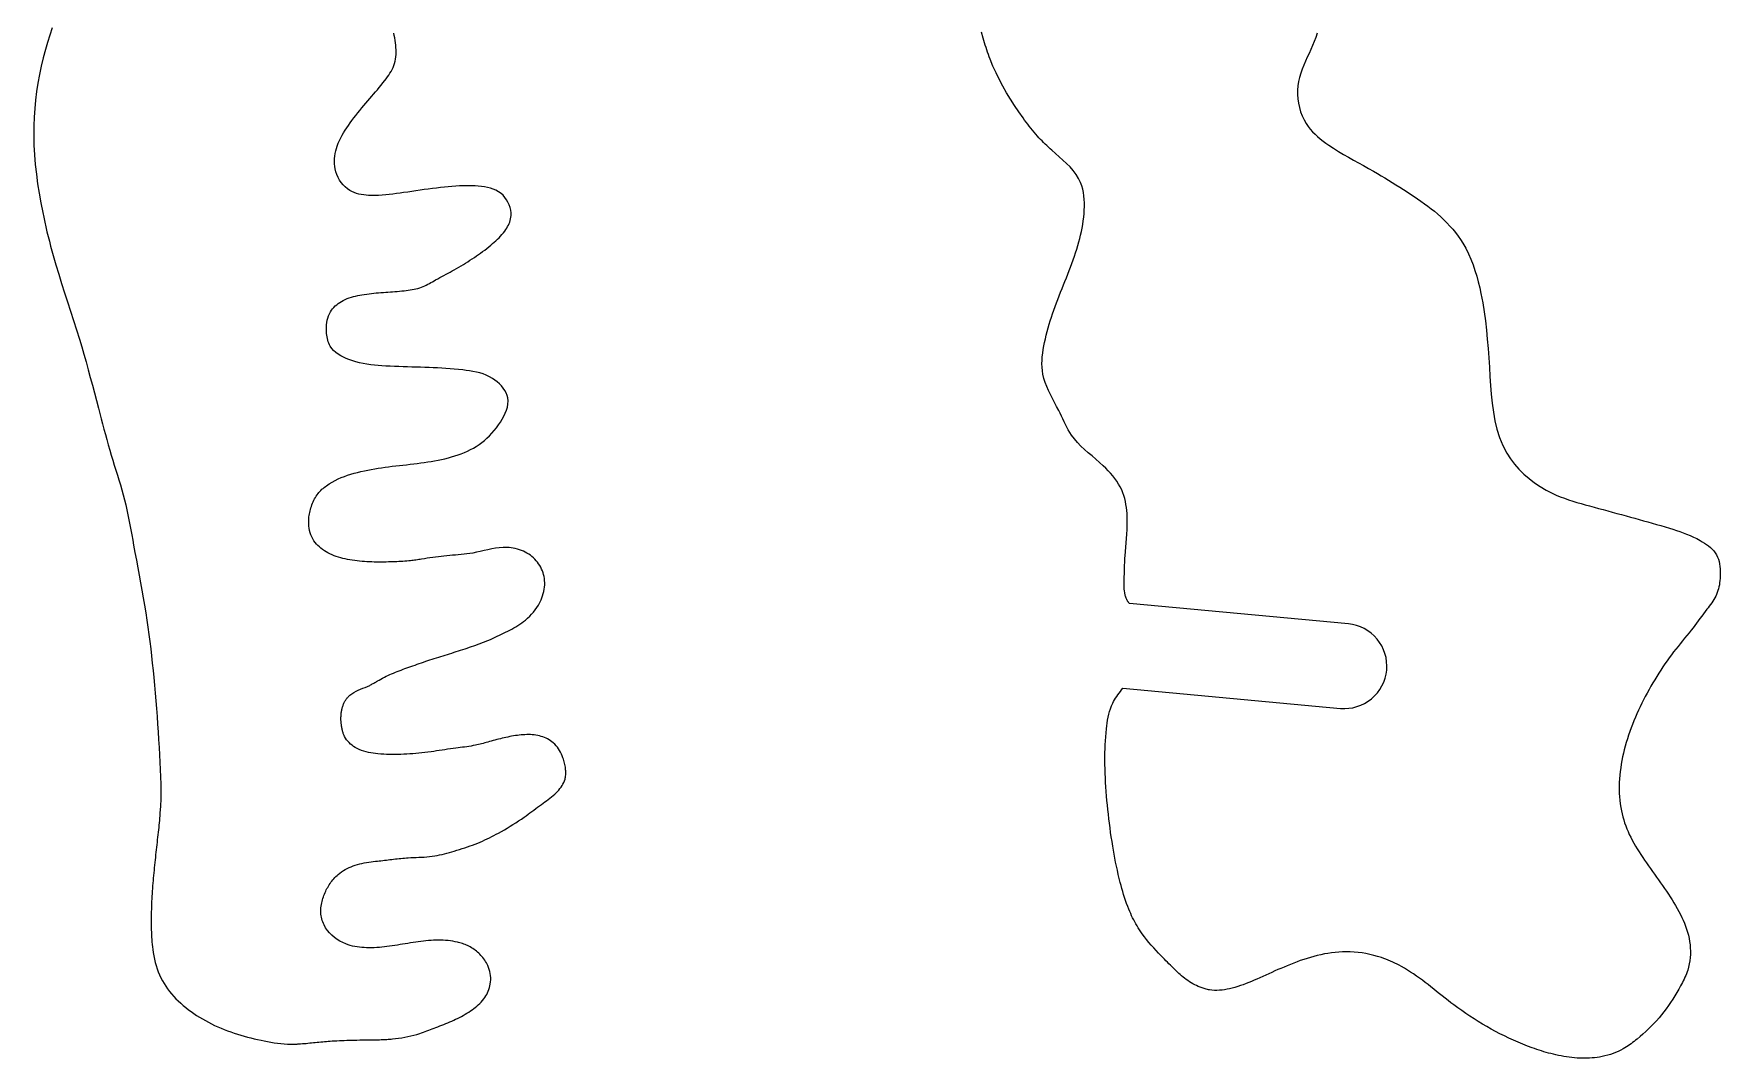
# Model space of a CAD drawing. Extents: x 0 to 470, y 0 to 279.
# Drawn here: x 243.3 to 302.9, y 201.5 to 237.8 of the extents above; entities that cross this region are included whole.
import ezdxf

# ---------------------------------------------------------------- set-up
doc = ezdxf.new("R2010")
doc.units = 0
doc.layers.add('CK_LEVEL_1', color=1, linetype='CONTINUOUS')

msp = doc.modelspace()

# ---------------------------------------------------------------- linework, layer by layer
at = {"layer": 'CK_LEVEL_1'}
msp.add_lwpolyline([(243.958, 237.977), (243.874, 237.724), (243.795, 237.469), (243.721, 237.212), (243.644, 236.919), (243.575, 236.623), (243.513, 236.326), (243.459, 236.027), (243.413, 235.727), (243.375, 235.426), (243.345, 235.125), (243.325, 234.823), (243.313, 234.52), (243.31, 234.177), (243.318, 233.834), (243.337, 233.491), (243.365, 233.149), (243.403, 232.807), (243.448, 232.467), (243.501, 232.127), (243.561, 231.788), (243.627, 231.451), (243.663, 231.279), (243.7, 231.109), (243.739, 230.938), (243.779, 230.768), (243.82, 230.598), (243.863, 230.429), (243.907, 230.26), (243.952, 230.091), (243.999, 229.923), (244.094, 229.593), (244.194, 229.264), (244.297, 228.936), (244.402, 228.608), (244.508, 228.281), (244.614, 227.954), (244.72, 227.626), (244.824, 227.299), (244.925, 226.97), (245.006, 226.7), (245.085, 226.429), (245.162, 226.158), (245.237, 225.886), (245.311, 225.614), (245.384, 225.342), (245.456, 225.069), (245.527, 224.797), (245.598, 224.524), (245.647, 224.338), (245.695, 224.152), (245.744, 223.967), (245.793, 223.781), (245.843, 223.596), (245.894, 223.411), (245.946, 223.226), (245.999, 223.042), (246.053, 222.858), (246.106, 222.682), (246.16, 222.507), (246.215, 222.332), (246.269, 222.157), (246.323, 221.982), (246.375, 221.807), (246.426, 221.631), (246.475, 221.455), (246.521, 221.278), (246.564, 221.102), (246.604, 220.925), (246.642, 220.748), (246.677, 220.571), (246.712, 220.393), (246.745, 220.214), (246.777, 220.036), (246.809, 219.857), (246.841, 219.679), (246.89, 219.412), (246.939, 219.146), (246.988, 218.879), (247.037, 218.613), (247.086, 218.347), (247.134, 218.081), (247.18, 217.814), (247.226, 217.547), (247.269, 217.28), (247.308, 217.027), (247.345, 216.773), (247.38, 216.519), (247.413, 216.265), (247.445, 216.01), (247.475, 215.755), (247.503, 215.501), (247.53, 215.246), (247.555, 214.991), (247.581, 214.716), (247.605, 214.442), (247.628, 214.168), (247.649, 213.893), (247.67, 213.618), (247.689, 213.344), (247.708, 213.069), (247.725, 212.794), (247.743, 212.518), (247.758, 212.259), (247.773, 212), (247.785, 211.74), (247.795, 211.481), (247.801, 211.222), (247.803, 210.963), (247.8, 210.704), (247.791, 210.445), (247.775, 210.187), (247.769, 210.102), (247.762, 210.018), (247.754, 209.934), (247.746, 209.85), (247.737, 209.766), (247.728, 209.682), (247.718, 209.598), (247.709, 209.514), (247.699, 209.43), (247.689, 209.341), (247.679, 209.252), (247.67, 209.163), (247.66, 209.074), (247.65, 208.985), (247.64, 208.896), (247.63, 208.807), (247.621, 208.718), (247.611, 208.629), (247.602, 208.537), (247.592, 208.446), (247.582, 208.354), (247.573, 208.262), (247.564, 208.171), (247.555, 208.079), (247.547, 207.987), (247.538, 207.895), (247.53, 207.804), (247.522, 207.711), (247.515, 207.619), (247.508, 207.527), (247.501, 207.435), (247.495, 207.342), (247.489, 207.25), (247.484, 207.158), (247.479, 207.065), (247.475, 206.973), (247.472, 206.882), (247.469, 206.792), (247.467, 206.701), (247.465, 206.61), (247.464, 206.519), (247.464, 206.429), (247.464, 206.338), (247.465, 206.247), (247.466, 206.156), (247.468, 206.069), (247.471, 205.982), (247.474, 205.895), (247.479, 205.808), (247.484, 205.721), (247.491, 205.634), (247.499, 205.547), (247.508, 205.46), (247.519, 205.373), (247.537, 205.257), (247.557, 205.141), (247.581, 205.026), (247.608, 204.912), (247.64, 204.799), (247.675, 204.688), (247.715, 204.578), (247.759, 204.47), (247.809, 204.364), (247.861, 204.263), (247.918, 204.165), (247.98, 204.069), (248.045, 203.975), (248.114, 203.884), (248.186, 203.796), (248.261, 203.71), (248.34, 203.627), (248.421, 203.546), (248.507, 203.465), (248.596, 203.387), (248.687, 203.311), (248.78, 203.238), (248.875, 203.168), (248.972, 203.1), (249.07, 203.035), (249.17, 202.972), (249.272, 202.911), (249.379, 202.851), (249.487, 202.792), (249.597, 202.737), (249.707, 202.683), (249.819, 202.632), (249.932, 202.583), (250.046, 202.537), (250.161, 202.493), (250.276, 202.451), (250.393, 202.411), (250.51, 202.373), (250.628, 202.337), (250.747, 202.303), (250.866, 202.27), (250.985, 202.239), (251.106, 202.21), (251.226, 202.182), (251.347, 202.155), (251.463, 202.131), (251.579, 202.108), (251.695, 202.086), (251.812, 202.067), (251.929, 202.051), (252.046, 202.037), (252.164, 202.026), (252.281, 202.019), (252.399, 202.017), (252.43, 202.017), (252.462, 202.017), (252.494, 202.017), (252.526, 202.018), (252.557, 202.019), (252.589, 202.021), (252.621, 202.022), (252.652, 202.024), (252.684, 202.026), (252.748, 202.03), (252.813, 202.036), (252.877, 202.041), (252.941, 202.047), (253.005, 202.054), (253.069, 202.06), (253.133, 202.067), (253.198, 202.073), (253.262, 202.08), (253.328, 202.086), (253.395, 202.093), (253.461, 202.099), (253.528, 202.105), (253.594, 202.111), (253.661, 202.117), (253.727, 202.123), (253.794, 202.128), (253.86, 202.134), (253.86, 202.134), (253.946, 202.137), (254.031, 202.14), (254.118, 202.143), (254.204, 202.147), (254.291, 202.15), (254.377, 202.154), (254.464, 202.157), (254.551, 202.16), (254.638, 202.162), (254.739, 202.164), (254.839, 202.165), (254.94, 202.166), (255.04, 202.167), (255.141, 202.168), (255.241, 202.169), (255.341, 202.17), (255.441, 202.172), (255.542, 202.175), (255.592, 202.177), (255.643, 202.179), (255.694, 202.181), (255.744, 202.184), (255.795, 202.187), (255.845, 202.191), (255.896, 202.195), (255.947, 202.199), (255.997, 202.204), (256.106, 202.216), (256.214, 202.23), (256.322, 202.247), (256.43, 202.266), (256.537, 202.287), (256.643, 202.31), (256.749, 202.337), (256.854, 202.365), (256.959, 202.397), (257.023, 202.417), (257.087, 202.439), (257.15, 202.461), (257.214, 202.484), (257.277, 202.508), (257.34, 202.532), (257.403, 202.556), (257.466, 202.581), (257.528, 202.606), (257.599, 202.633), (257.67, 202.661), (257.74, 202.689), (257.811, 202.717), (257.881, 202.746), (257.951, 202.775), (258.021, 202.804), (258.091, 202.835), (258.16, 202.866), (258.228, 202.898), (258.296, 202.931), (258.364, 202.965), (258.431, 203), (258.497, 203.037), (258.563, 203.075), (258.628, 203.114), (258.692, 203.154), (258.756, 203.196), (258.813, 203.236), (258.87, 203.277), (258.925, 203.32), (258.979, 203.365), (259.031, 203.411), (259.082, 203.459), (259.13, 203.509), (259.176, 203.562), (259.22, 203.616), (259.258, 203.669), (259.293, 203.723), (259.326, 203.78), (259.356, 203.837), (259.383, 203.897), (259.406, 203.957), (259.426, 204.019), (259.443, 204.082), (259.455, 204.146), (259.465, 204.219), (259.469, 204.294), (259.469, 204.369), (259.463, 204.443), (259.453, 204.518), (259.438, 204.591), (259.418, 204.663), (259.394, 204.734), (259.365, 204.803), (259.342, 204.852), (259.316, 204.9), (259.289, 204.947), (259.259, 204.992), (259.228, 205.036), (259.195, 205.079), (259.16, 205.12), (259.124, 205.161), (259.086, 205.2), (259.047, 205.237), (259.007, 205.273), (258.966, 205.308), (258.923, 205.341), (258.879, 205.373), (258.835, 205.403), (258.789, 205.432), (258.742, 205.458), (258.695, 205.484), (258.651, 205.504), (258.608, 205.524), (258.563, 205.542), (258.519, 205.559), (258.473, 205.575), (258.428, 205.589), (258.382, 205.603), (258.335, 205.615), (258.289, 205.627), (258.207, 205.644), (258.125, 205.66), (258.042, 205.672), (257.959, 205.682), (257.876, 205.69), (257.793, 205.695), (257.709, 205.699), (257.625, 205.7), (257.542, 205.699), (257.451, 205.695), (257.36, 205.69), (257.269, 205.683), (257.178, 205.674), (257.088, 205.664), (256.997, 205.652), (256.907, 205.64), (256.817, 205.626), (256.727, 205.613), (256.634, 205.598), (256.541, 205.583), (256.448, 205.568), (256.355, 205.553), (256.262, 205.539), (256.169, 205.524), (256.076, 205.51), (255.983, 205.497), (255.89, 205.484), (255.8, 205.473), (255.711, 205.462), (255.621, 205.452), (255.531, 205.444), (255.441, 205.437), (255.351, 205.432), (255.26, 205.429), (255.17, 205.428), (255.08, 205.43), (254.997, 205.433), (254.913, 205.439), (254.83, 205.447), (254.748, 205.458), (254.666, 205.472), (254.584, 205.49), (254.503, 205.511), (254.423, 205.536), (254.344, 205.565), (254.237, 205.612), (254.134, 205.666), (254.035, 205.727), (253.94, 205.796), (253.852, 205.872), (253.77, 205.954), (253.696, 206.043), (253.63, 206.137), (253.575, 206.238), (253.551, 206.29), (253.53, 206.343), (253.511, 206.397), (253.495, 206.452), (253.483, 206.508), (253.472, 206.564), (253.465, 206.621), (253.461, 206.678), (253.46, 206.735), (253.461, 206.791), (253.465, 206.847), (253.472, 206.903), (253.481, 206.959), (253.493, 207.014), (253.506, 207.07), (253.521, 207.124), (253.538, 207.178), (253.556, 207.232), (253.574, 207.282), (253.593, 207.331), (253.613, 207.379), (253.634, 207.427), (253.656, 207.474), (253.68, 207.521), (253.705, 207.567), (253.731, 207.612), (253.758, 207.656), (253.788, 207.702), (253.819, 207.746), (253.852, 207.79), (253.886, 207.832), (253.922, 207.873), (253.958, 207.913), (253.997, 207.952), (254.036, 207.989), (254.077, 208.025), (254.137, 208.073), (254.198, 208.118), (254.262, 208.16), (254.328, 208.198), (254.396, 208.234), (254.465, 208.267), (254.535, 208.298), (254.607, 208.325), (254.679, 208.35), (254.757, 208.373), (254.836, 208.394), (254.915, 208.412), (254.995, 208.429), (255.076, 208.443), (255.156, 208.456), (255.237, 208.467), (255.318, 208.478), (255.399, 208.488), (255.462, 208.496), (255.526, 208.504), (255.589, 208.511), (255.652, 208.519), (255.716, 208.526), (255.779, 208.534), (255.843, 208.541), (255.906, 208.548), (255.969, 208.556), (256.034, 208.563), (256.099, 208.571), (256.164, 208.578), (256.229, 208.585), (256.294, 208.591), (256.36, 208.597), (256.425, 208.603), (256.49, 208.608), (256.555, 208.613), (256.65, 208.618), (256.744, 208.622), (256.838, 208.626), (256.933, 208.63), (257.027, 208.634), (257.121, 208.639), (257.215, 208.646), (257.309, 208.655), (257.402, 208.667), (257.49, 208.68), (257.577, 208.696), (257.663, 208.714), (257.75, 208.734), (257.836, 208.755), (257.922, 208.778), (258.008, 208.802), (258.093, 208.827), (258.179, 208.852), (258.272, 208.88), (258.366, 208.909), (258.459, 208.938), (258.553, 208.968), (258.645, 209), (258.737, 209.032), (258.829, 209.065), (258.921, 209.1), (259.011, 209.136), (259.095, 209.171), (259.178, 209.207), (259.26, 209.244), (259.342, 209.283), (259.424, 209.322), (259.505, 209.363), (259.585, 209.404), (259.666, 209.447), (259.745, 209.49), (259.849, 209.547), (259.952, 209.606), (260.054, 209.666), (260.155, 209.727), (260.256, 209.79), (260.356, 209.854), (260.455, 209.919), (260.553, 209.985), (260.65, 210.053), (260.719, 210.102), (260.788, 210.152), (260.856, 210.202), (260.924, 210.252), (260.992, 210.303), (261.06, 210.354), (261.128, 210.404), (261.196, 210.454), (261.265, 210.504), (261.325, 210.547), (261.384, 210.59), (261.444, 210.633), (261.503, 210.677), (261.562, 210.722), (261.619, 210.768), (261.676, 210.815), (261.732, 210.864), (261.786, 210.916), (261.832, 210.963), (261.876, 211.011), (261.917, 211.061), (261.956, 211.113), (261.992, 211.167), (262.025, 211.223), (262.053, 211.28), (262.077, 211.339), (262.096, 211.399), (262.104, 211.435), (262.111, 211.471), (262.116, 211.507), (262.12, 211.544), (262.122, 211.581), (262.123, 211.618), (262.123, 211.655), (262.121, 211.692), (262.119, 211.729), (262.114, 211.777), (262.108, 211.825), (262.101, 211.872), (262.092, 211.919), (262.081, 211.966), (262.069, 212.012), (262.056, 212.058), (262.041, 212.104), (262.025, 212.15), (262, 212.216), (261.971, 212.281), (261.939, 212.345), (261.904, 212.407), (261.866, 212.467), (261.825, 212.525), (261.78, 212.58), (261.732, 212.631), (261.681, 212.68), (261.634, 212.718), (261.585, 212.754), (261.533, 212.787), (261.48, 212.818), (261.425, 212.845), (261.368, 212.869), (261.311, 212.891), (261.252, 212.91), (261.193, 212.926), (261.13, 212.94), (261.066, 212.952), (261.002, 212.96), (260.938, 212.966), (260.874, 212.97), (260.81, 212.971), (260.745, 212.971), (260.681, 212.969), (260.616, 212.965), (260.548, 212.96), (260.48, 212.953), (260.412, 212.945), (260.344, 212.935), (260.277, 212.925), (260.209, 212.913), (260.142, 212.9), (260.075, 212.887), (260.008, 212.872), (259.943, 212.858), (259.878, 212.842), (259.813, 212.826), (259.748, 212.81), (259.683, 212.793), (259.618, 212.776), (259.554, 212.759), (259.489, 212.741), (259.425, 212.723), (259.37, 212.708), (259.314, 212.692), (259.259, 212.677), (259.204, 212.662), (259.149, 212.648), (259.093, 212.634), (259.038, 212.62), (258.982, 212.607), (258.926, 212.595), (258.851, 212.581), (258.775, 212.567), (258.699, 212.555), (258.623, 212.544), (258.547, 212.533), (258.47, 212.523), (258.394, 212.513), (258.317, 212.504), (258.241, 212.494), (258.143, 212.48), (258.044, 212.466), (257.946, 212.452), (257.848, 212.437), (257.75, 212.422), (257.652, 212.408), (257.554, 212.393), (257.456, 212.379), (257.358, 212.366), (257.251, 212.352), (257.145, 212.339), (257.038, 212.327), (256.931, 212.316), (256.825, 212.306), (256.718, 212.297), (256.611, 212.289), (256.504, 212.282), (256.397, 212.277), (256.295, 212.273), (256.194, 212.27), (256.093, 212.268), (255.991, 212.268), (255.89, 212.27), (255.788, 212.273), (255.687, 212.278), (255.585, 212.284), (255.483, 212.293), (255.398, 212.302), (255.313, 212.313), (255.229, 212.326), (255.145, 212.342), (255.062, 212.362), (254.98, 212.385), (254.899, 212.412), (254.82, 212.444), (254.742, 212.482), (254.681, 212.516), (254.622, 212.554), (254.565, 212.595), (254.511, 212.639), (254.46, 212.687), (254.412, 212.738), (254.37, 212.792), (254.332, 212.849), (254.299, 212.909), (254.287, 212.935), (254.276, 212.961), (254.266, 212.987), (254.257, 213.014), (254.249, 213.04), (254.241, 213.068), (254.234, 213.095), (254.227, 213.122), (254.22, 213.15), (254.214, 213.179), (254.208, 213.208), (254.203, 213.237), (254.198, 213.267), (254.193, 213.296), (254.189, 213.326), (254.185, 213.355), (254.182, 213.385), (254.179, 213.414), (254.177, 213.444), (254.175, 213.474), (254.174, 213.505), (254.174, 213.535), (254.174, 213.565), (254.175, 213.595), (254.176, 213.625), (254.178, 213.656), (254.18, 213.686), (254.183, 213.715), (254.186, 213.744), (254.191, 213.774), (254.195, 213.803), (254.201, 213.832), (254.207, 213.861), (254.213, 213.89), (254.22, 213.918), (254.228, 213.947), (254.237, 213.974), (254.246, 214.001), (254.255, 214.027), (254.266, 214.053), (254.277, 214.079), (254.289, 214.105), (254.302, 214.13), (254.315, 214.155), (254.33, 214.18), (254.344, 214.203), (254.36, 214.225), (254.376, 214.247), (254.393, 214.269), (254.411, 214.29), (254.43, 214.31), (254.449, 214.33), (254.468, 214.348), (254.489, 214.367), (254.557, 214.419), (254.63, 214.465), (254.706, 214.506), (254.785, 214.543), (254.866, 214.577), (254.948, 214.61), (255.03, 214.643), (255.111, 214.677), (255.191, 214.714), (255.222, 214.73), (255.252, 214.747), (255.282, 214.763), (255.312, 214.781), (255.342, 214.798), (255.371, 214.816), (255.401, 214.833), (255.43, 214.851), (255.46, 214.869), (255.521, 214.904), (255.583, 214.938), (255.645, 214.972), (255.708, 215.004), (255.772, 215.036), (255.836, 215.066), (255.9, 215.096), (255.965, 215.125), (256.03, 215.152), (256.097, 215.18), (256.165, 215.207), (256.232, 215.233), (256.3, 215.258), (256.368, 215.283), (256.437, 215.307), (256.505, 215.332), (256.574, 215.356), (256.642, 215.38), (256.717, 215.406), (256.793, 215.433), (256.868, 215.46), (256.943, 215.486), (257.019, 215.513), (257.094, 215.539), (257.169, 215.565), (257.245, 215.591), (257.321, 215.616), (257.398, 215.642), (257.475, 215.666), (257.552, 215.691), (257.629, 215.715), (257.707, 215.739), (257.784, 215.763), (257.862, 215.787), (257.939, 215.811), (258.017, 215.835), (258.095, 215.859), (258.173, 215.884), (258.251, 215.908), (258.328, 215.933), (258.406, 215.958), (258.484, 215.983), (258.561, 216.009), (258.639, 216.035), (258.716, 216.061), (258.794, 216.087), (258.871, 216.114), (258.948, 216.142), (259.025, 216.169), (259.101, 216.198), (259.178, 216.227), (259.254, 216.257), (259.33, 216.287), (259.405, 216.318), (259.48, 216.35), (259.555, 216.383), (259.629, 216.416), (259.703, 216.451), (259.777, 216.486), (259.851, 216.521), (259.924, 216.558), (259.997, 216.594), (260.07, 216.632), (260.143, 216.67), (260.216, 216.709), (260.288, 216.749), (260.359, 216.791), (260.43, 216.834), (260.499, 216.878), (260.567, 216.925), (260.633, 216.973), (260.698, 217.024), (260.774, 217.09), (260.847, 217.159), (260.916, 217.232), (260.982, 217.308), (261.044, 217.388), (261.102, 217.471), (261.155, 217.557), (261.204, 217.646), (261.248, 217.737), (261.278, 217.81), (261.305, 217.884), (261.328, 217.96), (261.347, 218.036), (261.362, 218.113), (261.372, 218.191), (261.379, 218.269), (261.38, 218.347), (261.376, 218.425), (261.368, 218.494), (261.355, 218.563), (261.339, 218.632), (261.319, 218.699), (261.295, 218.765), (261.267, 218.83), (261.236, 218.893), (261.201, 218.954), (261.163, 219.014), (261.121, 219.071), (261.076, 219.125), (261.029, 219.177), (260.978, 219.226), (260.925, 219.273), (260.87, 219.316), (260.812, 219.357), (260.752, 219.394), (260.691, 219.429), (260.623, 219.461), (260.554, 219.49), (260.484, 219.516), (260.412, 219.538), (260.339, 219.556), (260.266, 219.571), (260.192, 219.582), (260.117, 219.589), (260.043, 219.594), (259.907, 219.593), (259.772, 219.583), (259.637, 219.565), (259.503, 219.541), (259.369, 219.513), (259.235, 219.482), (259.101, 219.452), (258.967, 219.423), (258.832, 219.397), (258.731, 219.38), (258.629, 219.366), (258.528, 219.354), (258.426, 219.344), (258.324, 219.334), (258.222, 219.325), (258.12, 219.317), (258.019, 219.308), (257.917, 219.299), (257.817, 219.288), (257.717, 219.277), (257.618, 219.265), (257.519, 219.252), (257.419, 219.239), (257.32, 219.225), (257.221, 219.21), (257.122, 219.195), (257.022, 219.18), (256.973, 219.172), (256.924, 219.164), (256.875, 219.156), (256.825, 219.149), (256.776, 219.142), (256.727, 219.135), (256.678, 219.128), (256.628, 219.122), (256.579, 219.117), (256.508, 219.11), (256.438, 219.104), (256.367, 219.099), (256.296, 219.095), (256.226, 219.092), (256.155, 219.089), (256.084, 219.087), (256.013, 219.085), (255.942, 219.083), (255.858, 219.082), (255.773, 219.08), (255.688, 219.079), (255.604, 219.078), (255.519, 219.077), (255.434, 219.078), (255.35, 219.079), (255.265, 219.081), (255.181, 219.084), (255.094, 219.088), (255.007, 219.093), (254.92, 219.1), (254.833, 219.108), (254.746, 219.118), (254.66, 219.129), (254.574, 219.142), (254.488, 219.156), (254.402, 219.172), (254.322, 219.189), (254.244, 219.207), (254.165, 219.227), (254.087, 219.25), (254.01, 219.275), (253.934, 219.302), (253.859, 219.332), (253.785, 219.366), (253.712, 219.403), (253.648, 219.439), (253.586, 219.477), (253.525, 219.519), (253.467, 219.564), (253.411, 219.611), (253.358, 219.662), (253.308, 219.715), (253.262, 219.771), (253.22, 219.831), (253.18, 219.898), (253.144, 219.969), (253.114, 220.042), (253.088, 220.117), (253.067, 220.194), (253.051, 220.272), (253.04, 220.351), (253.034, 220.431), (253.032, 220.51), (253.034, 220.565), (253.037, 220.619), (253.043, 220.673), (253.05, 220.727), (253.059, 220.781), (253.07, 220.834), (253.083, 220.888), (253.097, 220.94), (253.112, 220.993), (253.129, 221.049), (253.148, 221.104), (253.169, 221.158), (253.191, 221.211), (253.215, 221.264), (253.241, 221.316), (253.269, 221.366), (253.3, 221.415), (253.332, 221.462), (253.363, 221.503), (253.396, 221.542), (253.43, 221.58), (253.466, 221.616), (253.503, 221.652), (253.542, 221.686), (253.581, 221.719), (253.622, 221.75), (253.663, 221.781), (253.762, 221.848), (253.864, 221.91), (253.969, 221.966), (254.076, 222.018), (254.186, 222.065), (254.297, 222.108), (254.41, 222.148), (254.524, 222.184), (254.639, 222.218), (254.76, 222.25), (254.88, 222.28), (255.001, 222.307), (255.123, 222.333), (255.245, 222.356), (255.367, 222.377), (255.489, 222.397), (255.612, 222.416), (255.734, 222.433), (255.86, 222.45), (255.987, 222.466), (256.113, 222.481), (256.24, 222.495), (256.366, 222.51), (256.493, 222.524), (256.619, 222.538), (256.745, 222.553), (256.872, 222.568), (256.995, 222.584), (257.118, 222.601), (257.241, 222.619), (257.363, 222.638), (257.486, 222.659), (257.608, 222.682), (257.729, 222.708), (257.851, 222.736), (257.972, 222.766), (258.087, 222.798), (258.201, 222.833), (258.315, 222.871), (258.427, 222.912), (258.537, 222.957), (258.646, 223.005), (258.752, 223.057), (258.856, 223.112), (258.956, 223.172), (259.057, 223.238), (259.153, 223.308), (259.247, 223.383), (259.337, 223.463), (259.425, 223.547), (259.509, 223.635), (259.591, 223.729), (259.669, 223.827), (259.745, 223.93), (259.813, 224.029), (259.877, 224.131), (259.935, 224.237), (259.985, 224.344), (260.027, 224.452), (260.058, 224.561), (260.077, 224.67), (260.081, 224.779), (260.07, 224.885), (260.046, 224.976), (260.01, 225.065), (259.964, 225.15), (259.909, 225.233), (259.845, 225.311), (259.774, 225.385), (259.697, 225.454), (259.616, 225.517), (259.532, 225.574), (259.423, 225.637), (259.311, 225.69), (259.197, 225.734), (259.08, 225.77), (258.962, 225.801), (258.842, 225.825), (258.722, 225.846), (258.6, 225.862), (258.479, 225.877), (258.33, 225.892), (258.181, 225.906), (258.033, 225.918), (257.884, 225.929), (257.736, 225.938), (257.587, 225.946), (257.439, 225.953), (257.29, 225.959), (257.141, 225.964), (256.987, 225.969), (256.832, 225.974), (256.678, 225.979), (256.524, 225.983), (256.369, 225.988), (256.215, 225.994), (256.062, 226), (255.908, 226.007), (255.755, 226.015), (255.622, 226.024), (255.49, 226.034), (255.357, 226.046), (255.225, 226.062), (255.092, 226.081), (254.96, 226.104), (254.827, 226.133), (254.694, 226.167), (254.56, 226.207), (254.458, 226.242), (254.357, 226.281), (254.258, 226.326), (254.164, 226.376), (254.074, 226.431), (253.99, 226.492), (253.915, 226.56), (253.848, 226.635), (253.792, 226.717), (253.765, 226.767), (253.742, 226.819), (253.722, 226.873), (253.706, 226.929), (253.692, 226.987), (253.681, 227.046), (253.672, 227.105), (253.666, 227.165), (253.662, 227.226), (253.659, 227.309), (253.66, 227.392), (253.665, 227.474), (253.674, 227.555), (253.688, 227.634), (253.707, 227.712), (253.732, 227.788), (253.763, 227.86), (253.8, 227.93), (253.836, 227.986), (253.877, 228.04), (253.923, 228.091), (253.971, 228.14), (254.023, 228.185), (254.078, 228.228), (254.135, 228.267), (254.194, 228.304), (254.254, 228.337), (254.324, 228.372), (254.395, 228.402), (254.467, 228.429), (254.541, 228.453), (254.615, 228.474), (254.689, 228.493), (254.765, 228.509), (254.84, 228.524), (254.916, 228.537), (255, 228.551), (255.084, 228.563), (255.168, 228.574), (255.252, 228.583), (255.336, 228.592), (255.421, 228.601), (255.505, 228.608), (255.589, 228.615), (255.673, 228.621), (255.755, 228.627), (255.837, 228.633), (255.92, 228.639), (256.002, 228.645), (256.084, 228.651), (256.166, 228.657), (256.248, 228.664), (256.33, 228.672), (256.413, 228.681), (256.482, 228.688), (256.551, 228.697), (256.62, 228.707), (256.689, 228.719), (256.757, 228.732), (256.824, 228.747), (256.891, 228.764), (256.957, 228.784), (257.022, 228.807), (257.08, 228.829), (257.136, 228.854), (257.192, 228.881), (257.248, 228.909), (257.303, 228.938), (257.357, 228.968), (257.412, 228.999), (257.466, 229.029), (257.521, 229.06), (257.594, 229.101), (257.667, 229.142), (257.741, 229.182), (257.814, 229.221), (257.888, 229.261), (257.961, 229.3), (258.035, 229.34), (258.108, 229.381), (258.181, 229.421), (258.261, 229.467), (258.342, 229.513), (258.421, 229.561), (258.501, 229.609), (258.579, 229.657), (258.658, 229.707), (258.736, 229.757), (258.813, 229.808), (258.89, 229.859), (258.965, 229.91), (259.038, 229.962), (259.112, 230.014), (259.184, 230.067), (259.256, 230.12), (259.327, 230.175), (259.398, 230.231), (259.468, 230.288), (259.537, 230.345), (259.595, 230.395), (259.652, 230.447), (259.708, 230.499), (259.763, 230.553), (259.816, 230.608), (259.867, 230.665), (259.916, 230.724), (259.963, 230.785), (260.007, 230.849), (260.038, 230.899), (260.068, 230.95), (260.095, 231.003), (260.119, 231.056), (260.14, 231.111), (260.158, 231.167), (260.172, 231.224), (260.183, 231.282), (260.189, 231.34), (260.189, 231.437), (260.177, 231.534), (260.154, 231.63), (260.122, 231.725), (260.08, 231.816), (260.029, 231.902), (259.97, 231.983), (259.904, 232.057), (259.833, 232.122), (259.747, 232.184), (259.655, 232.235), (259.559, 232.277), (259.458, 232.31), (259.354, 232.336), (259.248, 232.356), (259.14, 232.37), (259.031, 232.38), (258.922, 232.386), (258.782, 232.391), (258.644, 232.392), (258.506, 232.391), (258.37, 232.386), (258.234, 232.378), (258.099, 232.369), (257.964, 232.357), (257.83, 232.344), (257.695, 232.33), (257.55, 232.313), (257.405, 232.295), (257.26, 232.276), (257.115, 232.256), (256.969, 232.236), (256.824, 232.215), (256.679, 232.194), (256.534, 232.173), (256.389, 232.152), (256.262, 232.133), (256.136, 232.115), (256.01, 232.098), (255.883, 232.083), (255.756, 232.07), (255.628, 232.06), (255.5, 232.053), (255.371, 232.05), (255.241, 232.051), (255.153, 232.054), (255.065, 232.061), (254.978, 232.07), (254.892, 232.083), (254.806, 232.101), (254.723, 232.124), (254.642, 232.152), (254.564, 232.186), (254.489, 232.227), (254.404, 232.284), (254.325, 232.351), (254.251, 232.427), (254.185, 232.509), (254.126, 232.597), (254.074, 232.691), (254.03, 232.788), (253.995, 232.888), (253.968, 232.991), (253.953, 233.081), (253.944, 233.173), (253.942, 233.264), (253.945, 233.355), (253.955, 233.446), (253.969, 233.536), (253.989, 233.626), (254.013, 233.714), (254.041, 233.801), (254.078, 233.898), (254.119, 233.994), (254.164, 234.088), (254.213, 234.18), (254.265, 234.27), (254.32, 234.359), (254.377, 234.446), (254.436, 234.532), (254.497, 234.617), (254.563, 234.708), (254.631, 234.797), (254.7, 234.886), (254.769, 234.974), (254.84, 235.061), (254.911, 235.147), (254.983, 235.233), (255.055, 235.318), (255.127, 235.403), (255.194, 235.481), (255.261, 235.559), (255.327, 235.637), (255.394, 235.715), (255.46, 235.794), (255.527, 235.874), (255.592, 235.954), (255.657, 236.035), (255.722, 236.117), (255.77, 236.18), (255.817, 236.244), (255.862, 236.309), (255.906, 236.375), (255.946, 236.442), (255.984, 236.51), (256.018, 236.58), (256.047, 236.651), (256.072, 236.723), (256.092, 236.801), (256.107, 236.879), (256.117, 236.96), (256.123, 237.041), (256.124, 237.123), (256.122, 237.205), (256.117, 237.287), (256.11, 237.37), (256.101, 237.452), (256.089, 237.539), (256.076, 237.626), (256.061, 237.713), (256.044, 237.799)], dxfattribs=at)
msp.add_lwpolyline([(288.697, 237.79), (288.646, 237.646), (288.59, 237.503), (288.53, 237.361), (288.468, 237.22), (288.404, 237.079), (288.339, 236.939), (288.277, 236.799), (288.217, 236.658), (288.162, 236.517), (288.113, 236.375), (288.07, 236.23), (288.037, 236.084), (288.013, 235.935), (288, 235.782), (287.999, 235.627), (288.009, 235.471), (288.03, 235.316), (288.062, 235.162), (288.106, 235.012), (288.161, 234.866), (288.227, 234.726), (288.304, 234.593), (288.373, 234.492), (288.449, 234.396), (288.531, 234.305), (288.618, 234.218), (288.709, 234.134), (288.804, 234.055), (288.902, 233.978), (289.002, 233.904), (289.103, 233.833), (289.275, 233.719), (289.448, 233.61), (289.623, 233.505), (289.799, 233.403), (289.977, 233.303), (290.154, 233.205), (290.332, 233.106), (290.51, 233.007), (290.687, 232.907), (290.82, 232.829), (290.953, 232.75), (291.085, 232.67), (291.217, 232.589), (291.348, 232.508), (291.479, 232.425), (291.61, 232.342), (291.74, 232.258), (291.87, 232.174), (291.994, 232.093), (292.118, 232.011), (292.241, 231.929), (292.363, 231.845), (292.484, 231.76), (292.604, 231.672), (292.721, 231.583), (292.837, 231.49), (292.951, 231.395), (293.064, 231.294), (293.175, 231.189), (293.283, 231.081), (293.386, 230.97), (293.487, 230.855), (293.582, 230.737), (293.674, 230.615), (293.76, 230.491), (293.842, 230.363), (293.946, 230.18), (294.04, 229.991), (294.126, 229.798), (294.203, 229.6), (294.272, 229.4), (294.334, 229.196), (294.389, 228.991), (294.439, 228.784), (294.484, 228.577), (294.545, 228.255), (294.597, 227.933), (294.64, 227.611), (294.677, 227.288), (294.709, 226.963), (294.736, 226.638), (294.76, 226.31), (294.782, 225.98), (294.803, 225.647), (294.824, 225.331), (294.849, 225.014), (294.881, 224.698), (294.922, 224.385), (294.978, 224.077), (295.049, 223.775), (295.141, 223.482), (295.256, 223.199), (295.397, 222.929), (295.525, 222.73), (295.67, 222.54), (295.828, 222.36), (296, 222.19), (296.183, 222.03), (296.377, 221.882), (296.579, 221.746), (296.788, 221.623), (297.003, 221.513), (297.145, 221.448), (297.289, 221.389), (297.434, 221.334), (297.58, 221.284), (297.727, 221.236), (297.875, 221.191), (298.024, 221.148), (298.173, 221.107), (298.322, 221.066), (298.483, 221.021), (298.645, 220.977), (298.806, 220.933), (298.967, 220.889), (299.129, 220.845), (299.29, 220.801), (299.452, 220.756), (299.613, 220.712), (299.775, 220.668), (299.928, 220.626), (300.082, 220.583), (300.235, 220.541), (300.388, 220.498), (300.541, 220.455), (300.694, 220.411), (300.846, 220.367), (300.997, 220.321), (301.149, 220.275), (301.271, 220.237), (301.394, 220.197), (301.515, 220.156), (301.636, 220.113), (301.757, 220.066), (301.876, 220.017), (301.995, 219.964), (302.113, 219.906), (302.23, 219.844), (302.308, 219.799), (302.384, 219.752), (302.458, 219.702), (302.529, 219.649), (302.597, 219.593), (302.66, 219.533), (302.717, 219.47), (302.769, 219.402), (302.814, 219.331), (302.851, 219.256), (302.881, 219.178), (302.904, 219.096), (302.922, 219.011), (302.934, 218.925), (302.942, 218.837), (302.946, 218.748), (302.946, 218.659), (302.943, 218.57), (302.939, 218.495), (302.933, 218.421), (302.924, 218.348), (302.913, 218.276), (302.9, 218.205), (302.884, 218.135), (302.864, 218.066), (302.841, 217.998), (302.815, 217.932), (302.786, 217.87), (302.753, 217.809), (302.718, 217.749), (302.681, 217.691), (302.642, 217.633), (302.601, 217.575), (302.559, 217.519), (302.517, 217.462), (302.475, 217.406), (302.413, 217.323), (302.351, 217.241), (302.29, 217.159), (302.229, 217.076), (302.168, 216.994), (302.106, 216.913), (302.045, 216.831), (301.983, 216.75), (301.92, 216.67), (301.843, 216.573), (301.766, 216.477), (301.687, 216.381), (301.609, 216.285), (301.53, 216.189), (301.452, 216.093), (301.375, 215.996), (301.298, 215.899), (301.223, 215.8), (301.143, 215.693), (301.066, 215.585), (300.989, 215.476), (300.915, 215.366), (300.842, 215.254), (300.77, 215.142), (300.699, 215.029), (300.63, 214.915), (300.562, 214.8), (300.494, 214.682), (300.426, 214.563), (300.36, 214.443), (300.296, 214.323), (300.233, 214.202), (300.171, 214.08), (300.111, 213.957), (300.053, 213.833), (299.997, 213.709), (299.943, 213.585), (299.89, 213.46), (299.84, 213.335), (299.792, 213.208), (299.746, 213.081), (299.702, 212.953), (299.66, 212.825), (299.621, 212.695), (299.584, 212.565), (299.551, 212.438), (299.52, 212.311), (299.492, 212.184), (299.467, 212.055), (299.444, 211.927), (299.424, 211.797), (299.407, 211.668), (299.393, 211.537), (299.383, 211.407), (299.375, 211.28), (299.371, 211.153), (299.371, 211.027), (299.374, 210.9), (299.381, 210.773), (299.391, 210.647), (299.406, 210.521), (299.425, 210.396), (299.449, 210.272), (299.473, 210.165), (299.5, 210.058), (299.531, 209.953), (299.565, 209.848), (299.602, 209.744), (299.642, 209.642), (299.685, 209.54), (299.73, 209.44), (299.778, 209.341), (299.832, 209.235), (299.89, 209.131), (299.949, 209.029), (300.011, 208.927), (300.074, 208.826), (300.139, 208.727), (300.205, 208.628), (300.272, 208.53), (300.339, 208.432), (300.41, 208.331), (300.481, 208.23), (300.553, 208.13), (300.624, 208.03), (300.695, 207.929), (300.767, 207.829), (300.838, 207.728), (300.908, 207.627), (300.978, 207.526), (301.046, 207.427), (301.112, 207.327), (301.178, 207.227), (301.242, 207.126), (301.305, 207.024), (301.367, 206.921), (301.426, 206.817), (301.483, 206.711), (301.538, 206.605), (301.587, 206.503), (301.634, 206.401), (301.678, 206.297), (301.718, 206.192), (301.755, 206.085), (301.789, 205.978), (301.818, 205.869), (301.842, 205.759), (301.862, 205.648), (301.877, 205.535), (301.886, 205.422), (301.89, 205.308), (301.889, 205.194), (301.881, 205.08), (301.868, 204.967), (301.85, 204.855), (301.825, 204.745), (301.794, 204.637), (301.772, 204.572), (301.748, 204.508), (301.723, 204.445), (301.695, 204.383), (301.667, 204.321), (301.637, 204.26), (301.606, 204.199), (301.574, 204.138), (301.541, 204.078), (301.475, 203.959), (301.407, 203.84), (301.337, 203.723), (301.264, 203.607), (301.19, 203.492), (301.113, 203.38), (301.034, 203.269), (300.952, 203.16), (300.867, 203.053), (300.781, 202.95), (300.692, 202.848), (300.6, 202.749), (300.506, 202.652), (300.409, 202.557), (300.311, 202.464), (300.21, 202.373), (300.108, 202.284), (300.004, 202.197), (299.952, 202.155), (299.899, 202.113), (299.846, 202.072), (299.793, 202.032), (299.739, 201.993), (299.684, 201.955), (299.628, 201.919), (299.571, 201.883), (299.514, 201.85), (299.427, 201.803), (299.338, 201.761), (299.247, 201.722), (299.155, 201.686), (299.061, 201.654), (298.966, 201.626), (298.87, 201.601), (298.774, 201.58), (298.676, 201.561), (298.588, 201.548), (298.5, 201.537), (298.412, 201.529), (298.324, 201.523), (298.235, 201.519), (298.147, 201.518), (298.058, 201.518), (297.97, 201.521), (297.881, 201.526), (297.787, 201.534), (297.693, 201.543), (297.6, 201.554), (297.506, 201.568), (297.413, 201.583), (297.32, 201.6), (297.228, 201.618), (297.136, 201.639), (297.044, 201.66), (296.959, 201.682), (296.874, 201.704), (296.79, 201.728), (296.706, 201.752), (296.622, 201.778), (296.539, 201.805), (296.456, 201.832), (296.373, 201.861), (296.29, 201.89), (296.124, 201.952), (295.96, 202.017), (295.796, 202.085), (295.634, 202.157), (295.473, 202.231), (295.314, 202.308), (295.156, 202.387), (294.999, 202.47), (294.843, 202.554), (294.69, 202.64), (294.539, 202.729), (294.389, 202.819), (294.241, 202.912), (294.094, 203.007), (293.949, 203.104), (293.805, 203.204), (293.663, 203.305), (293.522, 203.409), (293.42, 203.486), (293.319, 203.565), (293.218, 203.644), (293.117, 203.724), (293.017, 203.804), (292.917, 203.885), (292.816, 203.965), (292.716, 204.045), (292.614, 204.124), (292.514, 204.202), (292.412, 204.279), (292.31, 204.354), (292.206, 204.429), (292.102, 204.501), (291.996, 204.571), (291.889, 204.639), (291.78, 204.705), (291.67, 204.768), (291.594, 204.809), (291.518, 204.848), (291.441, 204.886), (291.363, 204.922), (291.285, 204.957), (291.205, 204.99), (291.126, 205.022), (291.045, 205.052), (290.964, 205.08), (290.829, 205.122), (290.694, 205.16), (290.556, 205.193), (290.418, 205.221), (290.279, 205.245), (290.139, 205.263), (289.999, 205.276), (289.858, 205.283), (289.717, 205.286), (289.588, 205.283), (289.46, 205.276), (289.331, 205.265), (289.203, 205.25), (289.075, 205.231), (288.948, 205.209), (288.822, 205.183), (288.696, 205.154), (288.571, 205.122), (288.452, 205.089), (288.333, 205.053), (288.215, 205.014), (288.097, 204.974), (287.981, 204.932), (287.865, 204.888), (287.749, 204.842), (287.634, 204.795), (287.52, 204.747), (287.412, 204.701), (287.305, 204.654), (287.198, 204.607), (287.092, 204.559), (286.985, 204.511), (286.879, 204.463), (286.772, 204.415), (286.665, 204.367), (286.559, 204.32), (286.463, 204.278), (286.368, 204.238), (286.272, 204.198), (286.176, 204.159), (286.079, 204.123), (285.981, 204.088), (285.882, 204.055), (285.783, 204.025), (285.682, 203.998), (285.594, 203.977), (285.506, 203.959), (285.417, 203.944), (285.328, 203.932), (285.239, 203.925), (285.149, 203.921), (285.06, 203.922), (284.972, 203.928), (284.884, 203.94), (284.846, 203.946), (284.809, 203.954), (284.772, 203.963), (284.736, 203.972), (284.699, 203.983), (284.663, 203.994), (284.627, 204.006), (284.591, 204.019), (284.556, 204.033), (284.49, 204.06), (284.426, 204.089), (284.362, 204.121), (284.3, 204.155), (284.239, 204.191), (284.178, 204.228), (284.119, 204.268), (284.062, 204.309), (284.005, 204.352), (283.953, 204.393), (283.901, 204.436), (283.851, 204.479), (283.801, 204.524), (283.752, 204.569), (283.703, 204.615), (283.655, 204.661), (283.607, 204.708), (283.56, 204.755), (283.506, 204.808), (283.453, 204.861), (283.4, 204.915), (283.347, 204.968), (283.294, 205.022), (283.242, 205.076), (283.189, 205.13), (283.137, 205.184), (283.085, 205.239), (282.997, 205.332), (282.911, 205.426), (282.826, 205.522), (282.743, 205.619), (282.661, 205.717), (282.583, 205.817), (282.507, 205.92), (282.434, 206.024), (282.364, 206.131), (282.322, 206.201), (282.281, 206.272), (282.242, 206.344), (282.204, 206.416), (282.167, 206.49), (282.132, 206.564), (282.098, 206.639), (282.065, 206.714), (282.034, 206.79), (281.993, 206.893), (281.954, 206.998), (281.917, 207.103), (281.882, 207.208), (281.848, 207.314), (281.816, 207.421), (281.785, 207.528), (281.756, 207.635), (281.728, 207.743), (281.692, 207.885), (281.659, 208.027), (281.627, 208.169), (281.596, 208.312), (281.567, 208.455), (281.54, 208.599), (281.513, 208.742), (281.488, 208.886), (281.464, 209.03), (281.438, 209.19), (281.413, 209.351), (281.39, 209.511), (281.367, 209.672), (281.346, 209.833), (281.326, 209.994), (281.308, 210.156), (281.29, 210.317), (281.274, 210.479), (281.259, 210.639), (281.245, 210.798), (281.232, 210.958), (281.221, 211.118), (281.212, 211.278), (281.204, 211.438), (281.197, 211.598), (281.192, 211.758), (281.189, 211.918), (281.188, 212.057), (281.188, 212.196), (281.19, 212.335), (281.194, 212.474), (281.199, 212.613), (281.207, 212.753), (281.216, 212.893), (281.228, 213.033), (281.242, 213.173), (281.254, 213.277), (281.268, 213.382), (281.284, 213.485), (281.304, 213.588), (281.326, 213.69), (281.353, 213.79), (281.384, 213.889), (281.421, 213.985), (281.463, 214.079), (281.495, 214.142), (281.53, 214.203), (281.567, 214.264), (281.607, 214.324), (281.647, 214.382), (281.69, 214.441), (281.733, 214.499), (281.776, 214.556), (281.82, 214.613), (281.82, 214.613), (289.518, 213.9, 0.414214), (291.151, 215.256, 0.414214), (289.795, 216.889), (282.055, 217.607), (282.046, 217.619), (282.036, 217.631), (282.026, 217.644), (282.017, 217.656), (282.008, 217.669), (281.999, 217.682), (281.99, 217.695), (281.982, 217.708), (281.974, 217.721), (281.959, 217.749), (281.946, 217.777), (281.934, 217.806), (281.923, 217.836), (281.914, 217.866), (281.906, 217.896), (281.898, 217.927), (281.892, 217.958), (281.887, 217.989), (281.878, 218.054), (281.872, 218.118), (281.868, 218.183), (281.865, 218.247), (281.865, 218.312), (281.866, 218.376), (281.867, 218.441), (281.87, 218.505), (281.872, 218.57), (281.875, 218.651), (281.877, 218.732), (281.879, 218.813), (281.882, 218.894), (281.885, 218.975), (281.887, 219.056), (281.891, 219.137), (281.895, 219.217), (281.899, 219.298), (281.91, 219.453), (281.922, 219.607), (281.935, 219.761), (281.948, 219.916), (281.96, 220.07), (281.97, 220.225), (281.976, 220.38), (281.978, 220.535), (281.975, 220.692), (281.969, 220.799), (281.96, 220.906), (281.948, 221.013), (281.931, 221.12), (281.911, 221.225), (281.886, 221.329), (281.856, 221.431), (281.821, 221.531), (281.781, 221.629), (281.729, 221.735), (281.671, 221.838), (281.607, 221.938), (281.538, 222.035), (281.464, 222.129), (281.386, 222.221), (281.304, 222.31), (281.219, 222.396), (281.131, 222.481), (281, 222.601), (280.866, 222.718), (280.732, 222.833), (280.598, 222.948), (280.467, 223.065), (280.341, 223.184), (280.221, 223.307), (280.109, 223.436), (280.006, 223.573), (279.947, 223.662), (279.892, 223.754), (279.84, 223.848), (279.79, 223.945), (279.742, 224.043), (279.695, 224.142), (279.648, 224.241), (279.601, 224.341), (279.552, 224.441), (279.48, 224.583), (279.406, 224.724), (279.332, 224.864), (279.259, 225.004), (279.191, 225.146), (279.128, 225.288), (279.073, 225.432), (279.028, 225.578), (278.994, 225.727), (278.976, 225.848), (278.965, 225.971), (278.962, 226.095), (278.965, 226.22), (278.974, 226.346), (278.988, 226.472), (279.006, 226.598), (279.028, 226.724), (279.053, 226.849), (279.081, 226.979), (279.112, 227.109), (279.145, 227.237), (279.18, 227.364), (279.217, 227.491), (279.255, 227.617), (279.296, 227.742), (279.337, 227.866), (279.381, 227.99), (279.427, 228.118), (279.475, 228.246), (279.523, 228.374), (279.572, 228.502), (279.622, 228.629), (279.673, 228.756), (279.724, 228.884), (279.774, 229.011), (279.825, 229.139), (279.874, 229.264), (279.923, 229.391), (279.972, 229.517), (280.019, 229.643), (280.065, 229.77), (280.109, 229.898), (280.152, 230.025), (280.193, 230.153), (280.232, 230.282), (280.267, 230.404), (280.299, 230.526), (280.329, 230.649), (280.356, 230.773), (280.381, 230.898), (280.403, 231.024), (280.422, 231.15), (280.437, 231.278), (280.449, 231.407), (280.458, 231.533), (280.462, 231.659), (280.462, 231.785), (280.457, 231.91), (280.446, 232.034), (280.428, 232.156), (280.403, 232.275), (280.37, 232.391), (280.328, 232.504), (280.256, 232.653), (280.167, 232.794), (280.065, 232.929), (279.953, 233.058), (279.831, 233.182), (279.704, 233.303), (279.573, 233.421), (279.441, 233.537), (279.31, 233.653), (279.251, 233.706), (279.192, 233.76), (279.134, 233.814), (279.077, 233.869), (279.02, 233.923), (278.965, 233.979), (278.91, 234.035), (278.856, 234.092), (278.803, 234.15), (278.742, 234.217), (278.683, 234.287), (278.625, 234.357), (278.568, 234.428), (278.511, 234.5), (278.456, 234.572), (278.401, 234.646), (278.346, 234.72), (278.293, 234.794), (278.14, 235.012), (277.991, 235.232), (277.848, 235.456), (277.711, 235.683), (277.579, 235.914), (277.455, 236.148), (277.338, 236.385), (277.229, 236.626), (277.129, 236.871), (277.098, 236.952), (277.068, 237.034), (277.038, 237.117), (277.01, 237.2), (276.983, 237.283), (276.956, 237.366), (276.931, 237.449), (276.906, 237.533), (276.882, 237.617), (276.824, 237.83)], format="xyb", dxfattribs=at)

doc.saveas('drawing.dxf')
